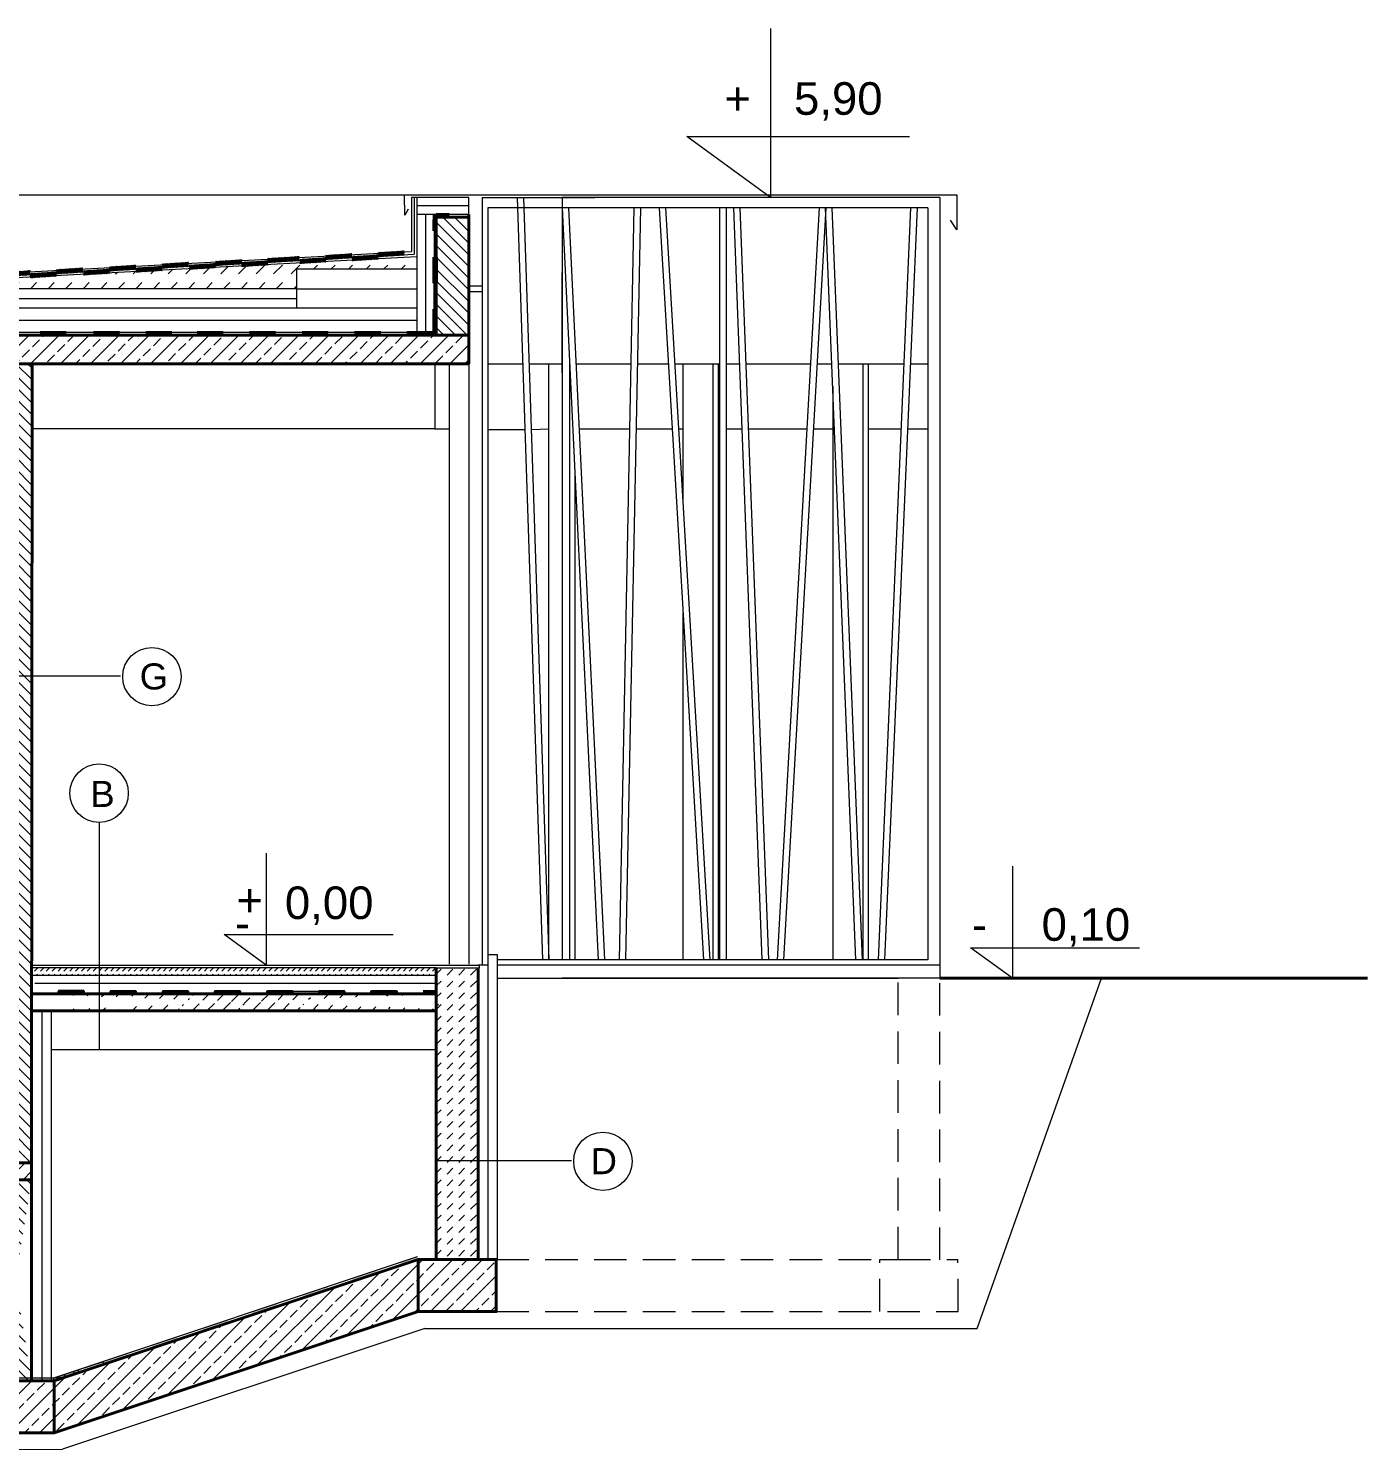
# Model space of a CAD drawing. Header units: millimetres. Extents: x -105266 to 178069, y 491 to 168574.
# Drawn here: x -75684 to -74656, y 38378 to 39469 of the extents above; entities that cross this region are included whole.
import ezdxf

# ---------------------------------------------------------------- set-up
doc = ezdxf.new("R2010")
doc.units = ezdxf.units.MM
doc.linetypes.add('HIDDENX2', pattern=[0.75, 0.5, -0.25])
for name, color, linetype, lineweight in [('A-L-W', 123, 'Continuous', 15), ('A-L-W-nad', 123, 'HIDDENX2', 15), ('A-sc murowane', 2, 'Continuous', 40), ('A-sc wykończenie', 6, 'Continuous', 18), ('A-SC-MUROWANE', 2, 'Continuous', 40), ('AVG', 123, 'Continuous', 15), ('izolacja2', 4, 'BATTING', 9), ('stolarka', 1, 'Continuous', 5), ('ściany murowane', 2, 'Continuous', 40)]:
    doc.layers.add(name, color=color, linetype=linetype, lineweight=lineweight)
doc.styles.get("Standard").update_dxf_attribs({"font": 'arial.ttf'})
doc.linetypes.add('BATTING', pattern='A,0.00254,-2.54,[134,ltypeshp.shx,S=2.54,R=0,X=-2.54,Y=0],-5.08,[134,ltypeshp.shx,S=2.54,R=180,X=2.54,Y=0],-2.54', length=10.16254)
pattern_1 = [(45, (-140315.1532811077, -9495.571406854884), (-11.4904851942814, 11.4904851942814), []), (45, (-140303.6807811076, -9495.571406854884), (-11.4904851942814, 11.4904851942814), [7.8, -3.25])]
pattern_2 = [(315, (-103386.2176776861, -9239.049237297833), (4.490128060534578, 4.490128060534575), [])]

msp = doc.modelspace()

# ---------------------------------------------------------------- hatches: boundary and pattern name
at = {"layer": 'A-L-W'}
h = msp.add_hatch(color=256, dxfattribs=at)
h.dxf.hatch_style = 1
h.paths.add_polyline_path([(-75397.84178911636, 38519.9416232384), (-75398.47424464833, 38521.83898983455), (-75385.47486887054, 38526.19795503283), (-75384.85481195498, 38524.29645556457)])
h = msp.add_hatch(color=256, dxfattribs=at)
h.dxf.hatch_style = 1
h.paths.add_polyline_path([(-75435.02456629762, 38507.57320411703), (-75435.6570218296, 38509.47057071306), (-75416.68335586853, 38515.79512603338), (-75416.05090033656, 38513.89775943734)])
h = msp.add_hatch(color=256, dxfattribs=at)
h.dxf.hatch_style = 1
h.paths.add_polyline_path([(-75472.57159712465, 38495.05752717461), (-75473.20405265663, 38496.95489377076), (-75454.23038669556, 38503.27944909107), (-75453.59793116359, 38501.38208249492)])
h = msp.add_hatch(color=256, dxfattribs=at)
h.dxf.hatch_style = 1
h.paths.add_polyline_path([(-75511.53470438274, 38482.06982475579), (-75512.16715991517, 38483.96719135183), (-75493.19349395411, 38490.29174667214), (-75492.56103842214, 38488.3943800761)])
h = msp.add_hatch(color=256, dxfattribs=at)
h.dxf.hatch_style = 1
h.paths.add_polyline_path([(-75549.79984878909, 38469.31477662014), (-75550.43230432153, 38471.2121432163), (-75531.45863836046, 38477.53669853661), (-75530.82618282849, 38475.63933194046)])
h = msp.add_hatch(color=256, dxfattribs=at)
h.dxf.hatch_style = 1
h.paths.add_polyline_path([(-75588.18129663795, 38456.52096067044), (-75588.81375216992, 38458.41832726648), (-75569.84008620886, 38464.7428825868), (-75569.20763067689, 38462.84551599076)])
h = msp.add_hatch(color=256, dxfattribs=at)
h.dxf.hatch_style = 1
h.paths.add_polyline_path([(-75626.0093539932, 38443.91160821846), (-75626.64180952517, 38445.80897481462), (-75607.66814356411, 38452.13353013493), (-75607.03568803213, 38450.23616353878)])
h = msp.add_hatch(dxfattribs=at)
h.set_pattern_fill('ANGLE', color=256)
h.set_pattern_definition([(0, (-103386.2176776861, -9239.049237297833), (0, 6.985), [5.08, -1.905]), (90, (-103386.2176776861, -9239.049237297833), (-6.985, 4.277078946022131e-16), [5.08, -1.905])])
h.paths.add_polyline_path([(-75663.95668591533, 38431.26249757783), (-75664.5891414473, 38433.15986417387), (-75645.61547548624, 38439.4844194943), (-75644.98301995426, 38437.58705289815)])
h = msp.add_hatch(color=256, dxfattribs=at)
h.dxf.hatch_style = 1
h.paths.add_polyline_path([(-75663.95668591533, 38431.26249757783), (-75664.5891414473, 38433.15986417387), (-75645.61547548624, 38439.4844194943), (-75644.98301995426, 38437.58705289815)])
at = {"layer": 'A-sc wykończenie'}
h = msp.add_hatch(dxfattribs=at)
h.set_pattern_fill('LINE', color=256, scale=2, angle=315)
h.set_pattern_definition(pattern_2)
edge = h.paths.add_edge_path()
edge.add_line((-75370.87271164238, 39233.62518047042), (-75370.90687544618, 39324.27488701652))
edge.add_line((-75370.90687544618, 39324.27488701652), (-75345.90475963775, 39324.27400963522))
edge.add_line((-75345.90475963775, 39324.27400963522), (-75345.87417022113, 39233.62430321595))
edge.add_line((-75345.87417022159, 39233.6243032159), (-75370.87270776156, 39233.61488183816))
h = msp.add_hatch(dxfattribs=at)
h.set_pattern_fill('DASH', color=256, scale=3, angle=45)
h.set_pattern_definition([(45, (-140315.1532811077, -9495.571406854884), (8.881784197001252e-16, 13.47038418160373), [9.524999999999999, -9.524999999999999])])
h.paths.add_polyline_path([(-75385.92044580655, 39284.25961213688), (-75385.92015093585, 39293.9813797715), (-75973.32708650941, 39262.83501343279), (-76634.79062052185, 39297.61093772507), (-76634.79086085709, 39284.29565238512), (-76495.70173029855, 39284.29016245507), (-76495.7021432223, 39269.29016246078), (-76213.32495055321, 39269.28238911544), (-76213.32536381923, 39254.26995279339), (-75761.55907665586, 39254.26995279339), (-75761.55866373211, 39269.26995278768), (-75478.23179994171, 39269.26215329966), (-75478.23138701796, 39284.26215329407)])
h = msp.add_hatch(dxfattribs=at)
h.set_pattern_fill('JIS_STN_2.5', color=256, scale=6.5)
h.set_pattern_definition(pattern_1)
edge = h.paths.add_edge_path()
edge.add_line((-75345.97041371764, 39233.64287453868), (-75345.97007407967, 39211.65777754803))
edge.add_line((-75345.9704137372, 39233.64413798579), (-75345.97041371764, 39233.64287453874))
edge.add_line((-75345.9704137372, 39233.64413798579), (-76649.79194348885, 39233.69154866891))
edge.add_line((-76649.79194348885, 39233.69154866891), (-76674.79172186201, 39233.6924259682))
edge.add_line((-76674.79172186201, 39233.69242596826), (-76674.792328994, 39211.63751966583))
edge.add_line((-75343.13421861475, 39211.65782078066), (-76674.792328994, 39211.63751966583))
h = msp.add_hatch(dxfattribs=at)
h.set_pattern_fill('LINE', color=256, scale=2, angle=315)
h.set_pattern_definition(pattern_2)
edge = h.paths.add_edge_path()
edge.add_line((-75706.46059389433, 38598.46226036457), (-75681.27467223743, 38598.46258937086))
edge.add_line((-75706.46860405916, 39211.65228175071), (-75706.46059389433, 38598.46226036451))
edge.add_line((-75706.46860405916, 39211.65228175071), (-75680.9674557198, 39211.65267051641))
edge.add_line((-75680.9674557198, 39211.65267051641), (-75681.27446715647, 38598.46258937348))
h = msp.add_hatch(dxfattribs=at)
h.set_pattern_fill('DASH', color=256, scale=2, angle=45)
h.set_pattern_definition([(45, (-103443.86053581, -9239.050067930817), (8.881784197001252e-16, 8.980256121069154), [6.35, -6.35])])
edge = h.paths.add_edge_path()
edge.add_line((-75370.85777755288, 38524.30080163352), (-75342.17425160363, 38524.30123891584))
edge.add_line((-75338.85091764221, 38524.30128958019), (-75338.86527904004, 38750.14095422516))
edge.add_line((-75370.85777755288, 38524.30080163352), (-75370.8712100873, 38750.14046581411))
edge.add_line((-75370.86125726739, 38750.140466447), (-75338.86527913829, 38750.1425011072))
h = msp.add_hatch(dxfattribs=at)
h.set_pattern_fill('JIS_STN_2.5', color=256, scale=6.5)
h.set_pattern_definition(pattern_1)
edge = h.paths.add_edge_path()
edge.add_line((-75681.27666174035, 38598.46258934484), (-75856.24035468951, 38598.46030377598))
edge.add_line((-75681.27666174035, 38598.46258934484), (-75681.27666045, 38585.46299683578))
edge.add_line((-75681.27666045, 38585.46299683583), (-75856.26424437316, 38585.46032915248))
edge.add_line((-75886.2043226056, 38613.46027849686), (-75856.20805251013, 38613.45554636566))
edge.add_line((-76121.47016699307, 38718.00309393067), (-75856.26424437316, 38585.46032915243))
edge.add_line((-75886.18043291729, 38628.46025654652), (-75886.2043226056, 38613.4602784968))
edge.add_line((-75886.18043291729, 38628.46025654652), (-75916.18038225753, 38628.51538660169))
edge.add_line((-75856.20805251013, 38613.45554636572), (-75856.24035468951, 38598.46030377604))
edge.add_line((-75916.15282593315, 38643.51062662773), (-75916.18038225753, 38628.51538660175))
edge.add_line((-75916.15282593315, 38643.51062662773), (-75946.1527665781, 38643.57049132588))
edge.add_line((-75946.12521025186, 38658.56573135186), (-75946.15276657764, 38643.57049132588))
edge.add_line((-75946.12521025186, 38658.56573135186), (-75976.12515089448, 38658.62559605001))
edge.add_line((-75976.0975858683, 38673.62557072357), (-75976.12515089448, 38658.62559604995))
edge.add_line((-75976.0975858683, 38673.62557072357), (-76006.09753521366, 38673.68070078061))
edge.add_line((-76006.06997018514, 38688.68067545154), (-76006.09753521412, 38673.68070078072))
edge.add_line((-76006.06997018514, 38688.68067545154), (-76036.06991953423, 38688.73580550485))
edge.add_line((-76036.04235450338, 38703.73578017835), (-76036.06991953377, 38688.73580550474))
edge.add_line((-76036.04235450338, 38703.73578017835), (-76066.04230384875, 38703.79091023073))
edge.add_line((-76066.01473882628, 38718.79088489887), (-76066.04230384922, 38703.79091023085))
edge.add_line((-76066.01473882628, 38718.79088489887), (-76096.00617047885, 38718.84599930119))
edge.add_line((-76095.98217949431, 38733.90110188328), (-76096.00617047839, 38718.84599930108))
edge.add_line((-76125.96630622374, 38740.00309393067), (-76313.22845089223, 38740.40057597189))
edge.add_line((-76125.96630622374, 38740.00309393067), (-76125.99763270488, 38733.95626042581))
edge.add_line((-76095.98217949431, 38733.90110188328), (-76125.99763270441, 38733.95626042575))
edge.add_line((-76121.47016699307, 38718.00309393067), (-76313.22818187598, 38718.00309393038))
edge.add_line((-76313.22818187598, 38718.00309393033), (-76313.2284508927, 38740.00309393033))
h = msp.add_hatch(dxfattribs=at)
h.set_pattern_fill('DASH', color=256, angle=45)
h.set_pattern_definition([(45, (-139560.0580576497, -9496.436224827063), (4.440892098500626e-16, 4.490128060534577), [3.175, -3.175])])
edge = h.paths.add_edge_path()
edge.add_line((-75681.27656521017, 38741.26554960689), (-75681.27790765531, 38748.22077028856))
edge.add_line((-75681.27790765531, 38748.22077028862), (-75370.87108276572, 38748.13827595832))
edge.add_line((-75370.87108276572, 38748.13827595826), (-75370.87108276572, 38742.13827595844))
edge.add_line((-75370.87108276572, 38742.1382759585), (-75681.2765028991, 38742.1356860379))
h = msp.add_hatch(dxfattribs=at)
h.set_pattern_fill('JIS_STN_2.5', color=256, scale=6.5)
h.set_pattern_definition(pattern_1)
edge = h.paths.add_edge_path()
edge.add_line((-75368.48216204272, 38716.36008738053), (-75370.86981080772, 38728.13614712465))
edge.add_line((-75370.86898424404, 38715.13804378804), (-75681.30006263565, 38715.14858299623))
edge.add_line((-75368.69717844037, 38728.13611441887), (-75681.27647248769, 38728.14081983805))
edge.add_line((-75681.30006005356, 38715.14858299623), (-75681.27665423715, 38728.14061423788))
h = msp.add_hatch(dxfattribs=at)
h.set_pattern_fill('LINE', color=256, scale=2, angle=315)
h.set_pattern_definition([(315, (-140315.1532811077, -9495.571406854884), (4.490128060534578, 4.490128060534575), [])])
edge = h.paths.add_edge_path()
edge.add_line((-75706.46314763438, 38431.26276426764), (-75681.27667161051, 38431.26249757812))
edge.add_line((-75681.27666045, 38585.46299683583), (-75681.27829321727, 38431.26249759529))
edge.add_line((-75706.45905780394, 38585.46261293047), (-75706.45670702841, 38431.26276436578))
edge.add_line((-75706.45905780394, 38585.46261293047), (-75681.27667160818, 38585.4629968356))
h = msp.add_hatch(dxfattribs=at)
h.set_pattern_fill('JIS_STN_2.5', color=256, scale=6.5)
h.set_pattern_definition(pattern_1)
edge = h.paths.add_edge_path()
edge.add_line((-75384.85435458014, 38484.29660802278), (-75663.95668591533, 38391.26249757783))
edge.add_line((-75663.95668591533, 38431.26249757783), (-75663.95668591533, 38391.26249757783))
edge.add_line((-75384.84241333857, 38524.30058843679), (-75663.95668591533, 38431.26249757783))
edge.add_line((-75384.85481195498, 38524.29645556457), (-75384.84241333857, 38484.30058843679))
h = msp.add_hatch(dxfattribs=at)
h.set_pattern_fill('JIS_STN_2.5', color=256, scale=6.5)
h.set_pattern_definition(pattern_1)
h.paths.add_polyline_path([(-75384.85481201785, 38524.30058824773), (-75384.84241333857, 38484.30058843679), (-75324.85421883987, 38484.29666805537), (-75324.85481200853, 38524.30150295178)])
edge = h.paths.add_edge_path()
edge.add_line((-75384.84241333857, 38484.30058843679), (-75324.85421883754, 38484.29666805537))
h = msp.add_hatch(dxfattribs=at)
h.set_pattern_fill('JIS_STN_2.5', color=256, scale=6.5)
h.set_pattern_definition(pattern_1)
edge = h.paths.add_edge_path()
edge.add_line((-75723.95668591533, 38431.26249757876), (-75663.95668591533, 38431.26249757783))
edge.add_line((-75663.95668591533, 38431.26249757783), (-75663.9566859158, 38391.26249757783))
edge.add_line((-75723.95668591533, 38391.26249757876), (-75663.9566859158, 38391.26249757783))
edge.add_line((-75723.9562002334, 38391.26249757876), (-75723.95620023293, 38431.26249757876))
at = {"layer": 'ściany murowane', "linetype": 'Continuous', "ltscale": 50}
h = msp.add_hatch(dxfattribs=at)
h.set_pattern_fill('LINE', color=5, angle=89.82257087281438)
h.set_pattern_definition([(89.82257087281435, (5636096.400926925, -8759036.61647177), (-0.124999400644855, 0.0003870896886120825), [])])
edge = h.paths.add_edge_path()
edge.add_line((-75370.85296254858, 39313.69682274248), (-75372.85234533317, 39313.70313625499))
edge.add_line((-75372.8523453327, 39313.70313625493), (-75372.62602869023, 39326.3195621152))
edge.add_line((-75372.62602869023, 39326.31956211526), (-75371.00161501925, 39326.22407858162))
edge.add_line((-75371.00161501925, 39326.22407858168), (-75370.85235492254, 39313.69694282))
h = msp.add_hatch(dxfattribs=at)
h.set_pattern_fill('LINE', color=5)
h.set_pattern_definition([(0, (-8855992.255101595, -5699361.569155432), (0, 0.125), [])])
edge = h.paths.add_edge_path()
edge.add_line((-75370.92914591517, 39324.30462035166), (-75370.92902395662, 39326.30401310047))
edge.add_line((-75370.92902395662, 39326.30401310047), (-75360.92902395662, 39326.30416555052))
edge.add_line((-75360.92902395662, 39326.30416555052), (-75360.92902395662, 39324.30401310047))
edge.add_line((-75360.92902395662, 39324.30401310047), (-75370.92902395662, 39324.30401310047))
h = msp.add_hatch(dxfattribs=at)
h.set_pattern_fill('LINE', color=5, scale=0.9999999999999999, angle=-3.00950970956129)
h.set_pattern_definition([(356.9904902904387, (-9145340.54534745, -5230480.665700503), (0.006562712975009326, 0.1248276043125384), [])])
edge = h.paths.add_edge_path()
edge.add_line((-75435.61557271538, 39293.44363749425), (-75435.73672002621, 39295.4393565897))
edge.add_line((-75435.73672002621, 39295.4393565897), (-75455.7000646365, 39294.22903759372))
edge.add_line((-75455.7000646365, 39294.22903759372), (-75455.57898384679, 39292.23240063731))
edge.add_line((-75455.57898384679, 39292.23240063737), (-75435.61565769251, 39293.44302397438))
h = msp.add_hatch(dxfattribs=at)
h.set_pattern_fill('LINE', color=5, scale=0.9999999999999999, angle=-3.00950970956129)
h.set_pattern_definition([(356.9904902904387, (-9145300.461564764, -5230478.544675961), (0.006562712975009326, 0.1248276043125384), [])])
edge = h.paths.add_edge_path()
edge.add_line((-75395.53179002853, 39295.56466203545), (-75395.65293733936, 39297.56038113091))
edge.add_line((-75395.65293733982, 39297.56038113091), (-75415.61628195012, 39296.35006213492))
edge.add_line((-75415.61628194965, 39296.35006213492), (-75415.49520115994, 39294.35342517852))
edge.add_line((-75415.49520115994, 39294.35342517846), (-75395.53187500566, 39295.56404851547))
h = msp.add_hatch(dxfattribs=at)
h.set_pattern_fill('LINE', color=5, scale=0.9999999999999999, angle=-3.00950970956129)
h.set_pattern_definition([(356.9904902904387, (-9145547.039824022, -5230491.614667227), (0.006562712975009326, 0.1248276043125384), [])])
edge = h.paths.add_edge_path()
edge.add_line((-75642.1100492866, 39282.4946707698), (-75642.23119659742, 39284.49038986526))
edge.add_line((-75642.23119659789, 39284.49038986514), (-75662.19454120818, 39283.28007086915))
edge.add_line((-75662.19454120772, 39283.28007086927), (-75662.073460418, 39281.28343391286))
edge.add_line((-75662.073460418, 39281.2834339128), (-75642.11013426373, 39282.49405724982))
h = msp.add_hatch(dxfattribs=at)
h.set_pattern_fill('LINE', color=5, scale=0.9999999999999999, angle=-3.00950970956129)
h.set_pattern_definition([(356.9904902904387, (-9145506.31864986, -5230489.477486392), (0.006562712975009326, 0.1248276043125384), [])])
edge = h.paths.add_edge_path()
edge.add_line((-75601.38887512425, 39284.63185160411), (-75601.51002243508, 39286.62757069957))
edge.add_line((-75601.51002243554, 39286.62757069957), (-75621.47336704584, 39285.41725170358))
edge.add_line((-75621.47336704537, 39285.41725170358), (-75621.35228625566, 39283.42061474717))
edge.add_line((-75621.35228625566, 39283.42061474711), (-75601.38896010138, 39284.63123808413))
h = msp.add_hatch(dxfattribs=at)
h.set_pattern_fill('LINE', color=5, scale=0.9999999999999999, angle=-3.00950970956129)
h.set_pattern_definition([(356.9904902904387, (-9145486.17749627, -5230490.326500462), (0.006562712975009326, 0.1248276043125384), [])])
edge = h.paths.add_edge_path()
edge.add_line((-75581.24772153489, 39283.78283753434), (-75581.36886884572, 39285.7785566298))
edge.add_line((-75581.36886884618, 39285.7785566298), (-75601.33221345648, 39284.56823763381))
edge.add_line((-75601.33221345601, 39284.56823763381), (-75601.2111326663, 39282.5716006774))
edge.add_line((-75601.2111326663, 39282.57160067734), (-75581.24780651202, 39283.78222401436))
h = msp.add_hatch(dxfattribs=at)
h.set_pattern_fill('LINE', color=5, scale=0.9999999999999999, angle=-3.00950970956129)
h.set_pattern_definition([(356.9904902904387, (-9145465.877038162, -5230487.256393174), (0.006562712975009326, 0.1248276043125384), [])])
edge = h.paths.add_edge_path()
edge.add_line((-75560.94726342682, 39286.85294482335), (-75561.06841073764, 39288.8486639188))
edge.add_line((-75561.06841073811, 39288.8486639188), (-75581.0317553484, 39287.63834492282))
edge.add_line((-75581.03175534794, 39287.63834492282), (-75580.91067455822, 39285.64170796641))
edge.add_line((-75580.91067455822, 39285.64170796635), (-75560.94734840395, 39286.85233130337))
h = msp.add_hatch(dxfattribs=at)
h.set_pattern_fill('LINE', color=5, scale=0.9999999999999999, angle=-3.00950970956129)
h.set_pattern_definition([(356.9904902904387, (-9145445.165321697, -5230488.156350268), (0.006562712975009326, 0.1248276043125384), [])])
edge = h.paths.add_edge_path()
edge.add_line((-75540.23554696256, 39285.95298772784), (-75540.35669427339, 39287.9487068233))
edge.add_line((-75540.35669427339, 39287.9487068233), (-75560.32003888368, 39286.73838782731))
edge.add_line((-75560.32003888368, 39286.73838782731), (-75560.19895809397, 39284.7417508709))
edge.add_line((-75560.19895809397, 39284.74175087085), (-75540.2356319397, 39285.95237420786))
h = msp.add_hatch(dxfattribs=at)
h.set_pattern_fill('LINE', color=5, scale=0.9999999999999999, angle=-3.00950970956129)
h.set_pattern_definition([(356.9904902904387, (-9145425.112786764, -5230485.305728493), (0.006562712975009326, 0.1248276043125384), [])])
edge = h.paths.add_edge_path()
edge.add_line((-75520.18301202936, 39288.8036095038), (-75520.30415934019, 39290.79932859926))
edge.add_line((-75520.30415934019, 39290.79932859914), (-75540.26750395048, 39289.58900960315))
edge.add_line((-75540.26750395048, 39289.58900960327), (-75540.14642316077, 39287.59237264686))
edge.add_line((-75540.14642316077, 39287.5923726468), (-75520.18309700649, 39288.80299598382))
h = msp.add_hatch(dxfattribs=at)
h.set_pattern_fill('LINE', color=5, scale=0.9999999999999999, angle=-3.00950970956129)
h.set_pattern_definition([(356.9904902904387, (-9145404.981952345, -5230486.030056121), (0.006562712975009326, 0.1248276043125384), [])])
edge = h.paths.add_edge_path()
edge.add_line((-75500.05217761055, 39288.07928187553), (-75500.17332492137, 39290.07500097099))
edge.add_line((-75500.17332492184, 39290.07500097087), (-75520.13666953213, 39288.86468197488))
edge.add_line((-75520.13666953167, 39288.86468197488), (-75520.01558874195, 39286.86804501848))
edge.add_line((-75520.01558874195, 39286.86804501853), (-75500.05226258768, 39288.07866835555))
h = msp.add_hatch(dxfattribs=at)
h.set_pattern_fill('LINE', color=5, scale=0.9999999999999999, angle=-3.00950970956129)
h.set_pattern_definition([(356.9904902904387, (-9145380.969122823, -5230482.804715682), (0.006562712975009326, 0.1248276043125384), [])])
edge = h.paths.add_edge_path()
edge.add_line((-75476.03934808794, 39291.304622315), (-75476.16049539877, 39293.30034141046))
edge.add_line((-75476.16049539924, 39293.30034141034), (-75500.44605176823, 39291.83776882129))
edge.add_line((-75500.44605176823, 39291.83776882129), (-75500.32498395417, 39289.84137708131))
edge.add_line((-75500.32498395417, 39289.84137708136), (-75476.03943306554, 39291.30400879502))
h = msp.add_hatch(dxfattribs=at)
h.set_pattern_fill('LINE', color=5, scale=0.9999999999999999, angle=-3.00950970956129)
h.set_pattern_definition([(356.9904902904387, (-9145360.507710736, -5230483.676711412), (0.006562712975009326, 0.1248276043125384), [])])
edge = h.paths.add_edge_path()
edge.add_line((-75455.57793600086, 39290.43262658456), (-75455.69908331169, 39292.42834568002))
edge.add_line((-75455.69908331215, 39292.4283456799), (-75475.66242792245, 39291.21802668391))
edge.add_line((-75475.66242792198, 39291.21802668391), (-75475.54134713227, 39289.22138972751))
edge.add_line((-75475.54134713227, 39289.22138972757), (-75455.57802097799, 39290.43201306458))
h = msp.add_hatch(dxfattribs=at)
h.set_pattern_fill('LINE', color=5, scale=0.9999999999999999, angle=-3.00950970956129)
h.set_pattern_definition([(356.9904902904387, (-9145320.324341385, -5230481.550417265), (0.006562712975009326, 0.1248276043125384), [])])
edge = h.paths.add_edge_path()
edge.add_line((-75415.39456664931, 39292.55892073213), (-75415.51571396014, 39294.55463982759))
edge.add_line((-75415.51571396014, 39294.55463982759), (-75435.47905857043, 39293.3443208316))
edge.add_line((-75435.47905856997, 39293.3443208316), (-75435.35797778025, 39291.3476838752))
edge.add_line((-75435.35797778072, 39291.34768387514), (-75415.39465162644, 39292.55830721215))
h = msp.add_hatch(dxfattribs=at)
h.set_pattern_fill('LINE', color=5, angle=89.82257087281438)
h.set_pattern_definition([(89.82257087281435, (5636096.42813766, -8759076.791323034), (-0.124999400644855, 0.0003870896886120825), [])])
edge = h.paths.add_edge_path()
edge.add_line((-75370.8257518138, 39273.52197147814), (-75372.82513459839, 39273.52828499065))
edge.add_line((-75372.82513459839, 39273.52828499071), (-75372.76350514704, 39293.52819003807))
edge.add_line((-75372.76350514658, 39293.52819003807), (-75370.76320983769, 39293.52199565883))
edge.add_line((-75370.76320983769, 39293.52199565888), (-75370.82514418775, 39273.52209155571))
h = msp.add_hatch(dxfattribs=at)
h.set_pattern_fill('LINE', color=5, scale=0.9999999999999999, angle=-3.00950970956129)
h.set_pattern_definition([(356.9904902904387, (-9145587.281873833, -5230493.685831683), (0.006562712975009326, 0.1248276043125384), [])])
edge = h.paths.add_edge_path()
edge.add_line((-75682.35209909893, 39280.42350631395), (-75682.47324640976, 39282.41922540941))
edge.add_line((-75682.47324640976, 39282.41922540941), (-75702.43659102006, 39281.20890641342))
edge.add_line((-75702.43659102006, 39281.20890641342), (-75702.31551023034, 39279.21226945701))
edge.add_line((-75702.31551023034, 39279.21226945696), (-75682.35218407607, 39280.42289279397))
h = msp.add_hatch(dxfattribs=at)
h.set_pattern_fill('LINE', color=5, scale=0.9999999999999999, angle=-3.00950970956129)
h.set_pattern_definition([(356.9904902904387, (-9145567.219140822, -5230494.614801252), (0.006562712975009326, 0.1248276043125384), [])])
edge = h.paths.add_edge_path()
edge.add_line((-75662.28936608715, 39279.49453674456), (-75662.41051339798, 39281.49025584002))
edge.add_line((-75662.41051339798, 39281.49025584002), (-75682.37385800827, 39280.27993684403))
edge.add_line((-75682.37385800827, 39280.27993684403), (-75682.25277721856, 39278.28329988763))
edge.add_line((-75682.25277721856, 39278.28329988757), (-75662.28945106428, 39279.49392322458))
h = msp.add_hatch(dxfattribs=at)
h.set_pattern_fill('LINE', color=5, scale=0.9999999999999999, angle=-3.00950970956129)
h.set_pattern_definition([(356.9904902904387, (-9145526.36086562, -5230492.45279461), (0.006562712975009326, 0.1248276043125384), [])])
edge = h.paths.add_edge_path()
edge.add_line((-75621.43109088691, 39281.65654338665), (-75621.55223819774, 39283.65226248211))
edge.add_line((-75621.55223819774, 39283.65226248211), (-75641.51558280803, 39282.44194348612))
edge.add_line((-75641.51558280803, 39282.44194348612), (-75641.39450201832, 39280.44530652971))
edge.add_line((-75641.39450201832, 39280.44530652977), (-75621.43117586404, 39281.65592986679))
h = msp.add_hatch(dxfattribs=at)
h.set_pattern_fill('LINE', color=5, angle=89.82257087281438)
h.set_pattern_definition([(89.82257087281435, (5636096.308880737, -8759116.660719693), (-0.124999400644855, 0.0003870896886120825), [])])
edge = h.paths.add_edge_path()
edge.add_line((-75370.94500873724, 39233.65257481895), (-75372.94439152183, 39233.65888833145))
edge.add_line((-75372.94439152183, 39233.65888833151), (-75372.88276207048, 39253.65879337887))
edge.add_line((-75372.88276207002, 39253.65879337887), (-75370.88246676113, 39253.65259899963))
edge.add_line((-75370.88246676113, 39253.65259899969), (-75370.94440111119, 39233.65269489652))
h = msp.add_hatch(dxfattribs=at)
h.set_pattern_fill('LINE', color=5)
h.set_pattern_definition([(0, (-8856296.043532452, -5699452.220800223), (0, 0.125), [])])
edge = h.paths.add_edge_path()
edge.add_line((-75674.71757677078, 39233.65297556111), (-75674.71745481223, 39235.65236830992))
edge.add_line((-75674.71745481223, 39235.65236830992), (-75654.71745481223, 39235.65267321003))
edge.add_line((-75654.71745481223, 39235.65267321003), (-75654.71745481223, 39233.65236830992))
edge.add_line((-75654.71745481223, 39233.65236830992), (-75674.71745481223, 39233.65236830992))
h = msp.add_hatch(dxfattribs=at)
h.set_pattern_fill('LINE', color=5)
h.set_pattern_definition([(0, (-8856255.270250436, -5699452.232081391), (0, 0.125), [])])
edge = h.paths.add_edge_path()
edge.add_line((-75633.94429475462, 39233.64169439314), (-75633.94417279607, 39235.64108714195))
edge.add_line((-75633.94417279607, 39235.64108714195), (-75613.94417279607, 39235.64139204206))
edge.add_line((-75613.94417279607, 39235.64139204206), (-75613.94417279607, 39233.64108714195))
edge.add_line((-75613.94417279607, 39233.64108714195), (-75633.94417279607, 39233.64108714195))
h = msp.add_hatch(dxfattribs=at)
h.set_pattern_fill('LINE', color=5)
h.set_pattern_definition([(0, (-8856215.101426717, -5699452.232081391), (0, 0.125), [])])
edge = h.paths.add_edge_path()
edge.add_line((-75593.7754710356, 39233.64169439314), (-75593.77534907704, 39235.64108714195))
edge.add_line((-75593.77534907704, 39235.64108714195), (-75573.77534907704, 39235.64139204206))
edge.add_line((-75573.77534907704, 39235.64139204206), (-75573.77534907704, 39233.64108714195))
edge.add_line((-75573.77534907704, 39233.64108714195), (-75593.77534907704, 39233.64108714195))
h = msp.add_hatch(dxfattribs=at)
h.set_pattern_fill('LINE', color=5)
h.set_pattern_definition([(0, (-8856175.655336164, -5699452.232081391), (0, 0.125), [])])
edge = h.paths.add_edge_path()
edge.add_line((-75554.32938048357, 39233.64169439314), (-75554.32925852502, 39235.64108714195))
edge.add_line((-75554.32925852502, 39235.64108714195), (-75534.32925852502, 39235.64139204206))
edge.add_line((-75534.32925852502, 39235.64139204206), (-75534.32925852502, 39233.64108714195))
edge.add_line((-75534.32925852502, 39233.64108714195), (-75554.32925852502, 39233.64108714195))
h = msp.add_hatch(dxfattribs=at)
h.set_pattern_fill('LINE', color=5)
h.set_pattern_definition([(0, (-8856135.486512445, -5699452.232081391), (0, 0.125), [])])
edge = h.paths.add_edge_path()
edge.add_line((-75514.16055676455, 39233.64169439314), (-75514.16043480599, 39235.64108714195))
edge.add_line((-75514.16043480599, 39235.64108714195), (-75494.16043480599, 39235.64139204206))
edge.add_line((-75494.16043480599, 39235.64139204206), (-75494.16043480599, 39233.64108714195))
edge.add_line((-75494.16043480599, 39233.64108714195), (-75514.16043480599, 39233.64108714195))
h = msp.add_hatch(dxfattribs=at)
h.set_pattern_fill('LINE', color=5)
h.set_pattern_definition([(0, (-8856095.016492028, -5699452.221971259), (0, 0.125), [])])
edge = h.paths.add_edge_path()
edge.add_line((-75473.69053634602, 39233.6518045267), (-75473.69041438747, 39235.65119727551))
edge.add_line((-75473.69041438747, 39235.65119727551), (-75453.69041438747, 39235.65150217562))
edge.add_line((-75453.69041438747, 39235.65150217562), (-75453.69041438747, 39233.65119727551))
edge.add_line((-75453.69041438747, 39233.65119727551), (-75473.69041438747, 39233.65119727551))
h = msp.add_hatch(dxfattribs=at)
h.set_pattern_fill('LINE', color=5)
h.set_pattern_definition([(0, (-8856054.847668309, -5699452.221971259), (0, 0.125), [])])
edge = h.paths.add_edge_path()
edge.add_line((-75433.521712627, 39233.6518045267), (-75433.52159066845, 39235.65119727551))
edge.add_line((-75433.52159066845, 39235.65119727551), (-75413.52159066845, 39235.65150217562))
edge.add_line((-75413.52159066845, 39235.65150217562), (-75413.52159066845, 39233.65119727551))
edge.add_line((-75413.52159066845, 39233.65119727551), (-75433.52159066845, 39233.65119727551))
h = msp.add_hatch(dxfattribs=at)
h.set_pattern_fill('LINE', color=5)
h.set_pattern_definition([(0, (-8856014.740889281, -5699452.232081391), (0, 0.125), [])])
edge = h.paths.add_edge_path()
edge.add_line((-75393.41493359974, 39233.64169439314), (-75393.41481164118, 39235.64108714195))
edge.add_line((-75393.41481164118, 39235.64108714195), (-75373.41481164118, 39235.64139204206))
edge.add_line((-75373.41481164118, 39235.64139204206), (-75373.41481164118, 39233.64108714195))
edge.add_line((-75373.41481164118, 39233.64108714195), (-75393.41481164118, 39233.64108714195))
h = msp.add_hatch(dxfattribs=at)
h.set_pattern_fill('PLASTI', color=5)
h.set_pattern_definition([(0, (-8856242.320175482, -5699957.729576696), (0, 0.25), []), (0, (-8856242.320175482, -5699957.698326696), (0, 0.25), []), (0, (-8856242.320175482, -5699957.667076696), (0, 0.25), []), (0, (-8856242.320175482, -5699957.573326696), (0, 0.25), [])])
edge = h.paths.add_edge_path()
edge.add_line((-75660.99434176015, 38728.1445039909), (-75660.99421980159, 38730.14389673971))
edge.add_line((-75660.99421980159, 38730.14389673971), (-75640.99421980159, 38730.14420163982))
edge.add_line((-75640.99421980159, 38730.14420163982), (-75640.99421980159, 38728.14389673971))
edge.add_line((-75640.99421980159, 38728.14389673971), (-75660.99421980159, 38728.14389673971))
h = msp.add_hatch(dxfattribs=at)
h.set_pattern_fill('LINE', color=5)
h.set_pattern_definition([(0, (-8856242.320175482, -5699957.729576696), (0, 0.125), [])])
edge = h.paths.add_edge_path()
edge.add_line((-75620.99421980159, 38728.14419908893), (-75620.99409784304, 38730.14359183774))
edge.add_line((-75620.99409784304, 38730.14359183774), (-75600.99409784304, 38730.14389673785))
edge.add_line((-75600.99409784304, 38730.14389673785), (-75600.99409784304, 38728.14359183774))
edge.add_line((-75600.99409784304, 38728.14359183774), (-75620.99409784304, 38728.14359183774))
h = msp.add_hatch(dxfattribs=at)
h.set_pattern_fill('LINE', color=5)
h.set_pattern_definition([(0, (-8856202.319809532, -5699957.729577061), (0, 0.125), [])])
edge = h.paths.add_edge_path()
edge.add_line((-75580.99385385143, 38728.14419872292), (-75580.99373189287, 38730.14359147173))
edge.add_line((-75580.99373189287, 38730.14359147173), (-75560.99373189287, 38730.14389637184))
edge.add_line((-75560.99373189287, 38730.14389637184), (-75560.99373189287, 38728.14359147173))
edge.add_line((-75560.99373189287, 38728.14359147173), (-75580.99373189287, 38728.14359147173))
h = msp.add_hatch(dxfattribs=at)
h.set_pattern_fill('LINE', color=5)
h.set_pattern_definition([(0, (-8856162.31956569, -5699957.736591574), (0, 0.125), [])])
edge = h.paths.add_edge_path()
edge.add_line((-75540.99361000882, 38728.1371842099), (-75540.99348805027, 38730.13657695871))
edge.add_line((-75540.99348805027, 38730.13657695871), (-75520.99348805027, 38730.13688185882))
edge.add_line((-75520.99348805027, 38730.13688185882), (-75520.99348805027, 38728.13657695871))
edge.add_line((-75520.99348805027, 38728.13657695871), (-75540.99348805027, 38728.13657695871))
h = msp.add_hatch(dxfattribs=at)
h.set_pattern_fill('LINE', color=5)
h.set_pattern_definition([(0, (-8856122.319322294, -5699957.736896483), (0, 0.125), [])])
edge = h.paths.add_edge_path()
edge.add_line((-75500.99336661326, 38728.13687930141), (-75500.9932446547, 38730.13627205022))
edge.add_line((-75500.9932446547, 38730.13627205022), (-75480.9932446547, 38730.13657695033))
edge.add_line((-75480.9932446547, 38730.13657695033), (-75480.9932446547, 38728.13627205022))
edge.add_line((-75480.9932446547, 38728.13627205022), (-75500.9932446547, 38728.13627205022))
h = msp.add_hatch(dxfattribs=at)
h.set_pattern_fill('LINE', color=5)
h.set_pattern_definition([(0, (-8856082.319199814, -5699957.742996294), (0, 0.125), [])])
edge = h.paths.add_edge_path()
edge.add_line((-75460.99324413316, 38728.13077949059), (-75460.99312217461, 38730.1301722394))
edge.add_line((-75460.99312217461, 38730.1301722394), (-75440.99312217461, 38730.13047713951))
edge.add_line((-75440.99312217461, 38730.13047713951), (-75440.99312217461, 38728.1301722394))
edge.add_line((-75440.99312217461, 38728.1301722394), (-75460.99312217461, 38728.1301722394))
h = msp.add_hatch(dxfattribs=at)
h.set_pattern_fill('LINE', color=5)
h.set_pattern_definition([(0, (-8856042.318955896, -5699957.745436212), (0, 0.125), [])])
edge = h.paths.add_edge_path()
edge.add_line((-75420.99300021605, 38728.12833957259), (-75420.9928782575, 38730.1277323214))
edge.add_line((-75420.9928782575, 38730.1277323214), (-75400.9928782575, 38730.12803722151))
edge.add_line((-75400.9928782575, 38730.12803722151), (-75400.9928782575, 38728.1277323214))
edge.add_line((-75400.9928782575, 38728.1277323214), (-75420.9928782575, 38728.1277323214))
h = msp.add_hatch(dxfattribs=at)
h.set_pattern_fill('LINE', color=5)
h.set_pattern_definition([(0, (-8856002.31859002, -5699957.726528045), (0, 0.125), [])])
edge = h.paths.add_edge_path()
edge.add_line((-75380.9926343404, 38728.14724773892), (-75380.99251238184, 38730.14664048773))
edge.add_line((-75380.99251238184, 38730.14664048773), (-75370.9926343404, 38730.14374428779))
edge.add_line((-75370.9926343404, 38730.14374428779), (-75370.86981080772, 38728.13614712465))
edge.add_line((-75370.86981080772, 38728.13614712459), (-75380.99251238184, 38728.14664048767))

# ---------------------------------------------------------------- linework, layer by layer
at = {"layer": 'A-L-W'}
for p, q in [((-75394.97484151946, 39325.77173515737), (-75395.28849265372, 39341.32778576239)), ((-75389.90981968466, 39339.27555388249), (-75389.92079560107, 39297.78150412023)), ((-75345.90982048839, 39339.27150515329), (-75389.90981968466, 39339.27555388249)), ((-75337.8247194241, 39341.18292490476), (-74971.45024248466, 39341.16337498069)), ((-74971.45024248466, 39341.16337498069), (-74971.4516643176, 39314.51757786098)), ((-75392.50880381811, 39330.34868735391), (-75394.97484151946, 39325.77173515737)), ((-74971.4516643176, 39314.51757786098), (-74976.30878073137, 39321.95084713052)), ((-75973.9920932499, 39266.8754999193), (-75389.92079560107, 39297.78150412023)), ((-75337.79092212507, 38748.14037956299), (-75337.78703122606, 38750.15537829512)), ((-75370.87108276572, 38748.1382759585), (-75338.86515181672, 38748.14031125153)), ((-75338.86515181672, 38748.14031125153), (-75337.79092212507, 38748.14037956299))]:
    msp.add_line(p, q, dxfattribs=at)
for points in [[(-75644.98301995426, 38437.58705289815), (-75645.61547548624, 38439.48441949418), (-75626.64180952517, 38445.80897481462), (-75626.0093539932, 38443.91160821846), (-75644.98301995426, 38437.58705289815)], [(-75663.95668591533, 38431.26249757783), (-75664.5891414473, 38433.15986417387), (-75645.61547548624, 38439.4844194943), (-75644.98301995426, 38437.58705289815), (-75663.95668591533, 38431.26249757783)]]:
    msp.add_lwpolyline(points, dxfattribs=at)
at = {"layer": 'A-L-W-nad', "linetype": 'HIDDENX2', "ltscale": 50}
for p, q in [((-75016.66510802854, 38524.30135296182), (-75016.66839862216, 38740.14858567902)), ((-74984.66533002138, 38523.90580100137), (-74984.6688904415, 38740.14907351196)), ((-75324.85481193496, 38524.29666805106), (-75016.665329484, 38524.30123770832)), ((-75030.66464648835, 38484.30103013002), (-75030.66552461844, 38524.3012377046)), ((-75030.6653233764, 38524.30123770832), (-75016.66532948773, 38524.30146821532)), ((-75016.66510802667, 38524.30123771158), (-74970.6653233913, 38524.30222560409)), ((-74970.6647135827, 38484.30191977475), (-74970.6653233913, 38524.30222560409)), ((-75324.85421883754, 38484.29666805537), (-74970.6647135827, 38484.30191977475)), ((-75324.85402608124, 38471.29666805688), (-74970.66452082593, 38471.30191977615))]:
    msp.add_line(p, q, dxfattribs=at)
at = {"layer": 'A-sc murowane', "linetype": 'Continuous', "ltscale": 50}
for p, q in [((-75345.97007407967, 39211.65776578583), (-76674.792328994, 39211.63751966578)), ((-75680.9674557198, 39211.65267051641), (-75681.37689051239, 38600.46258803575)), ((-75681.27662485765, 38750.13568603784), (-75681.27667160446, 38715.13844952431)), ((-74984.66888239907, 38740.14907351208), (-74656.482984598, 38740.15907989327)), ((-75681.27663561396, 38598.46258934519), (-75856.23665322011, 38598.46030382441)), ((-75681.27666174035, 38600.46258934496), (-75681.27666045, 38585.46299683583)), ((-75681.27666045, 38585.46299683583), (-75856.26424437316, 38585.46032915243)), ((-75681.27902239535, 38585.46299679975), (-75681.27667161051, 38431.26249757806))]:
    msp.add_line(p, q, dxfattribs=at)
at = {"layer": 'A-sc wykończenie'}
for p, q in [((-75284.67607059397, 39211.65870019655), (-75284.66918964937, 38754.14385285987)), ((-75268.67607059583, 39211.65894825502), (-75268.66897274807, 38754.14398368589)), ((-75181.67594864473, 39211.66027457117), (-75181.67432931365, 39105.43958013576)), ((-75158.67594864752, 39211.66062520609), (-75158.66897382328, 38754.14488310333)), ((-75154.67594864752, 39211.66068618606), (-75154.66897382468, 38754.1449158094)), ((-75043.67619258605, 39211.66237837648), (-75043.66898106664, 38754.14582340328)), ((-75039.67619258791, 39211.66243935646), (-75039.66898106804, 38754.14585610946)), ((-75066.67591812063, 39194.24947498996), (-75066.66898106571, 38754.14563534329)), ((-75264.47607059657, 39130.58477333876), (-75264.46895923719, 38754.14401802748)), ((-75181.67303086931, 39020.2677068317), (-75181.66897382375, 38754.14469504335)), ((-75706.46459897675, 38972.22862234818), (-75613.05267064387, 38972.22984152522)), ((-75629.30352758171, 38685.13793513809), (-75629.24854510298, 38859.65919411417)), ((-75323.8646423409, 38740.12904422941), (-75016.66876043493, 38740.14857916046)), ((-75281.22178515952, 38740.14421853262), (-75274.31271065047, 38740.14465788835)), ((-75370.85684868947, 38600.27007482552), (-75267.07449195601, 38600.27674599261))]:
    msp.add_line(p, q, dxfattribs=at)
for centre in [(-75589.02616009882, 38971.5561302025), (-75629.54859214436, 38882.08154520522), (-75243.04798141096, 38599.6030346699)]:
    msp.add_circle(centre, 22.42435855667246, dxfattribs=at)
at = {"layer": 'A-SC-MUROWANE'}
for p, q in [((-75706.46860405916, 39211.65228175071), (-75680.9674557198, 39211.65267051641)), ((-75681.2765028991, 38742.13568603784), (-75681.27662752123, 38748.14243378562)), ((-75681.27665423669, 38728.14081984085), (-75370.86995117433, 38728.1361471268)), ((-75370.86911565924, 38715.1380437828), (-75681.27667162169, 38715.12556167996)), ((-75384.85481195498, 38524.29645556457), (-75384.84241333857, 38484.30058843679)), ((-75384.84241333857, 38484.30058843679), (-75324.85421883754, 38484.29666805537))]:
    msp.add_line(p, q, dxfattribs=at)
msp.add_lwpolyline([(-75384.85481201785, 38524.30058824773), (-75384.84241333857, 38484.30058843679), (-75324.85421883987, 38484.29666805537), (-75324.85481200853, 38524.30150295178), (-75384.85481201785, 38524.30058824773)], dxfattribs=at)
at = {"layer": 'AVG', "linetype": 'Continuous', "ltscale": 50}
for p, q in [((-75114.6196736295, 39468.99533069019), (-75114.61764211694, 39339.29450371933)), ((-75114.61764211694, 39339.29450371933), (-75178.77621221842, 39386.11257999648)), ((-75178.77621221842, 39386.11257999648), (-75007.98366999367, 39386.11257999648)), ((-75387.9098195119, 39339.27594254901), (-75387.9212973199, 39295.88450911503)), ((-75385.90981958175, 39339.27541351331), (-75385.9199372695, 39301.02586523259)), ((-75345.90543453043, 39326.27400966013), (-75385.91027578173, 39326.27541352135)), ((-75372.4027730168, 39326.27493951227), (-75372.86261690428, 39235.62525030192)), ((-75345.90475963775, 39324.27400963522), (-75370.90687544618, 39324.27488701652)), ((-75973.99175315557, 39264.8727198986), (-75387.9212973199, 39295.88450911503)), ((-75385.9199372695, 39301.02586523259), (-75385.92192026947, 39235.64719658509)), ((-75973.99141306031, 39262.86993987802), (-75385.91987297099, 39293.98761602737)), ((-75385.92192026947, 39235.64719658509), (-76647.79191837713, 39235.69147848467)), ((-75371.87362901514, 39211.65737070366), (-75371.87253143007, 39161.65737071367)), ((-75360.97007640798, 39211.59141464265), (-75360.97007640798, 38750.95698890662)), ((-75345.97007640798, 39211.59141464265), (-75345.97007640798, 38750.95698890662)), ((-75331.42358653314, 39211.65797883157), (-75304.62731187858, 39211.65839279514)), ((-75299.62457866661, 39211.65865845305), (-75274.32002988757, 39211.65874764488)), ((-75263.34933285622, 39211.65902946111), (-75221.40786581926, 39211.65966885841)), ((-75216.40689136993, 39211.65974509822), (-75192.93102669643, 39211.66010298768)), ((-75187.92238872705, 39211.66017934425), (-75153.52467117153, 39211.66070373719)), ((-75148.52467117619, 39211.66077996221), (-75138.4180632515, 39211.66093403743)), ((-75133.41446847862, 39211.66101031717), (-75083.8276416843, 39211.66176626798)), ((-75078.81981305985, 39211.66184261233), (-75067.37673460713, 39211.66201706197)), ((-75062.37268960729, 39211.66209334858), (-75012.01083367292, 39211.66286111473)), ((-75007.0047411795, 39211.66293743254), (-74993.72449924352, 39211.66313988973)), ((-75371.87253143007, 39161.65737071367), (-75681.00095060209, 39161.65266999953)), ((-75371.87253143007, 39161.65737071367), (-75360.97007640798, 39161.65737071367)), ((-75331.4228086604, 39161.30549611211), (-75302.95950854497, 39161.30593582861)), ((-75297.9567665334, 39161.30593582861), (-75284.67530833904, 39161.65831755452)), ((-75260.95709495546, 39161.65907628347), (-75222.3942933187, 39161.65967202258)), ((-75217.39331884982, 39161.65974928044), (-75189.98995370159, 39161.66017262336)), ((-75184.98131579274, 39161.66024999951), (-75181.67518639678, 39161.6603004014)), ((-75154.67518639864, 39161.66071818549), (-75153.52390892172, 39161.66073597108)), ((-75148.52390892731, 39161.66081321404), (-75136.5209732812, 39161.6609986413)), ((-75131.51737854743, 39161.66107593921), (-75086.62593975032, 39161.66176944763)), ((-75081.61811106766, 39161.66184681166), (-75066.67540446782, 39161.66208234326)), ((-75039.67540447341, 39161.66249476607), (-75014.17094411814, 39161.66288877257)), ((-75009.16485158095, 39161.66296610866), (-74993.7237369951, 39161.66320465018)), ((-75501.47146642322, 38835.96690538504), (-75501.47012199761, 38750.13279151802)), ((-74928.94517142067, 38825.97717840389), (-74928.94382699506, 38740.14306453687)), ((-75533.54940704742, 38773.54182965659), (-75403.93137895243, 38773.54578170624)), ((-75501.47012199761, 38750.13279151802), (-75533.54940704742, 38773.54182965659)), ((-74961.02311204487, 38763.55210267544), (-74831.40508394988, 38763.55605472509)), ((-74928.94382699506, 38740.14306453687), (-74961.02311204487, 38763.55210267544)), ((-75323.85091767248, 38524.30224344706), (-75323.86578495681, 38758.09720678221)), ((-75370.87108276572, 38748.1382759585), (-75681.27662752123, 38748.14243378562)), ((-75370.87070105431, 38742.13568603784), (-75681.2765028991, 38742.13568603784)), ((-74956.03821318244, 38471.30213664671), (-74860.5493112595, 38740.15907989327)), ((-75370.86981080772, 38728.13614712459), (-75681.27647248769, 38728.14081983805)), ((-75660.99434176015, 38728.14359183774), (-75660.99434176015, 38730.14359183774)), ((-75660.99434176015, 38728.14359183774), (-75660.99434176015, 38730.14359183774)), ((-75640.99434176015, 38728.14359183774), (-75640.99434176015, 38730.14359183774)), ((-75370.86898424404, 38715.13804378804), (-75681.27667162169, 38715.12556167996)), ((-75666.28808632374, 38715.12616440062), (-75666.27667161237, 38431.26272625291)), ((-75370.86707650471, 38685.13796181908), (-75666.28687996112, 38685.12608240337)), ((-75385.47486887054, 38526.19795503283), (-75664.5891414473, 38433.15986417387)), ((-75379.61241919475, 38471.30119679893), (-75657.70317145038, 38378.60427938042)), ((-75379.61241919475, 38471.30119679893), (-74956.03821318244, 38471.30213664671)), ((-75664.5891414473, 38433.15986417387), (-76313.22845089177, 38433.26276427136)), ((-75796.80895268379, 38378.38672087646), (-75657.70317145038, 38378.60427938042))]:
    msp.add_line(p, q, dxfattribs=at)
at = {"layer": 'AVG'}
for p, q in [((-76627.1058411386, 39341.14050854779), (-75337.8247194241, 39341.18292490476)), ((-75345.96605193403, 39326.27401178727), (-75345.90982048839, 39339.27150515329)), ((-75681.27663487868, 38750.12072678459), (-75338.86527913829, 38750.1425011072))]:
    msp.add_line(p, q, dxfattribs=at)
at = {"layer": 'AVG', "linetype": 'Continuous', "ltscale": 50}
for points in [[(-75660.99434176015, 38728.1445039909), (-75660.99421980159, 38730.14389673971), (-75640.99421980159, 38730.14420163982), (-75640.99421980159, 38728.14389673971), (-75660.99421980159, 38728.14389673971)], [(-75620.99421980159, 38728.14419908893), (-75620.99409784304, 38730.14359183774), (-75600.99409784304, 38730.14389673785), (-75600.99409784304, 38728.14359183774), (-75620.99409784304, 38728.14359183774)], [(-75580.99397588448, 38728.13809927904), (-75580.99385392593, 38730.13749202785), (-75560.99385392593, 38730.13779692796), (-75560.99385392593, 38728.13749202785), (-75580.99385392593, 38728.13749202785)], [(-75540.99373196738, 38728.13870908298), (-75540.99361000882, 38730.13810183179), (-75520.99361000882, 38730.1384067319), (-75520.99361000882, 38728.13810183179), (-75540.99361000882, 38728.13810183179)], [(-75500.99348805027, 38728.14419908893), (-75500.99336609172, 38730.14359183774), (-75480.99336609172, 38730.14389673785), (-75480.99336609172, 38728.14359183774), (-75500.99336609172, 38728.14359183774)], [(-75480.99336609172, 38728.13199946356), (-75480.99324413316, 38730.13139221237), (-75460.99324413316, 38730.13169711248), (-75460.99324413316, 38728.13139221237), (-75480.99324413316, 38728.13139221237)], [(-75460.99324413316, 38728.14755300504), (-75460.99312217461, 38730.14694575385), (-75440.99312217461, 38730.14725065396), (-75440.99312217461, 38728.14694575385), (-75460.99312217461, 38728.14694575385)], [(-75420.99300021605, 38728.14816280805), (-75420.9928782575, 38730.14755555686), (-75400.9928782575, 38730.14786045697), (-75400.9928782575, 38728.14755555686), (-75420.9928782575, 38728.14755555686)]]:
    msp.add_lwpolyline(points, dxfattribs=at)
at = {"layer": 'izolacja2', "linetype": 'BATTING', "ltscale": 0.6}
for p, q in [((-75345.90982048839, 39332.86705959892), (-75385.91151190709, 39332.8776407597)), ((-75379.07733726382, 39326.27517373791), (-75379.0805183693, 39235.6254685023))]:
    msp.add_line(p, q, dxfattribs=at)
at = {"layer": 'izolacja2', "linetype": 'Continuous', "ltscale": 50}
for p, q in [((-75478.23138701796, 39284.26215329407), (-75478.232212865, 39254.26215330536)), ((-75385.92044580655, 39284.25961213688), (-75478.23138701796, 39284.26215329407)), ((-75478.23179994171, 39269.26215329966), (-75761.55866373211, 39269.26995278768)), ((-75385.92135573665, 39254.25961215062), (-76639.79187260728, 39254.29412899075))]:
    msp.add_line(p, q, dxfattribs=at)
at = {"layer": 'izolacja2', "ltscale": 1.5}
msp.add_line((-75478.23179994171, 39269.26215329966), (-75385.9209007716, 39269.25961214375), dxfattribs=at)
at = {"layer": 'izolacja2', "ltscale": 0.7}
msp.add_line((-75761.55887019422, 39261.76995279059), (-75478.23200618869, 39261.76995279059), dxfattribs=at)
at = {"layer": 'izolacja2', "linetype": 'BATTING', "ltscale": 0.9}
msp.add_line((-75385.92163762843, 39244.9657571827), (-76639.79190458191, 39245.0003573663), dxfattribs=at)
at = {"layer": 'izolacja2'}
for p, q in [((-75331.28839757826, 38750.14282963787), (-75338.86528008964, 38750.15746035975)), ((-75323.86578495681, 38758.09720678221), (-75331.41661125256, 38758.09672661663)), ((-75331.41661125256, 38758.09672661663), (-75331.28839757826, 38750.14282963787))]:
    msp.add_line(p, q, dxfattribs=at)
at = {"layer": 'izolacja2', "ltscale": 0.75}
for p, q in [((-75331.28839757826, 38750.14282963787), (-75331.28495461048, 38524.3014049238)), ((-75673.16127901545, 38431.26249757795), (-75673.16089982886, 38714.65458601342))]:
    msp.add_line(p, q, dxfattribs=at)
at = {"layer": 'izolacja2', "linetype": 'BATTING', "ltscale": 0.58}
msp.add_line((-75678.78147504825, 38736.36439725549), (-75370.87033435117, 38736.36911354821), dxfattribs=at)
at = {"layer": 'stolarka', "linetype": 'Continuous', "ltscale": 50}
for p, q in [((-75335.60443902548, 39339.29194260681), (-75335.61478232473, 38750.15118375084)), ((-75335.60443902548, 39339.29194260681), (-75249.32085083539, 39339.29336885248)), ((-75308.84939933309, 39339.12694533206), (-75289.47324817695, 38754.14381357936)), ((-75303.85213984197, 39339.29246746424), (-75284.47050752045, 38754.14385448433)), ((-75274.32197567003, 39339.29298262183), (-75274.31317512851, 38754.14393753595)), ((-74984.67801641041, 39339.29739824102), (-75274.32085083166, 39339.2929826386)), ((-74984.67801641041, 39339.29739824102), (-74984.66876043865, 38740.14907351394)), ((-74993.72632306369, 39331.29716964696), (-75331.42543471299, 39331.29251165969)), ((-75331.42543471299, 39331.29251165969), (-75331.41661125256, 38758.09672661663)), ((-75246.46534392118, 38754.14416523442), (-75274.07891113797, 39331.29289567635)), ((-75241.45962634424, 38754.14420616372), (-75269.07319524811, 39331.29297198799)), ((-75230.4339812889, 38754.14429631516), (-75219.04765213022, 39331.29408401043)), ((-75225.43300753573, 38754.1443372057), (-75214.04862488547, 39331.19546044503)), ((-75199.96807846913, 39331.29402549357), (-75166.01927253438, 38754.14482300346)), ((-75194.95944049882, 39331.29410185177), (-75161.01063248536, 38754.14486395674)), ((-75153.52649499217, 39331.29473349616), (-75153.51769634403, 38754.14492522286)), ((-75148.52649499776, 39331.29480972119), (-75148.51769634496, 38754.14496610548)), ((-75142.95719685519, 39331.29489462428), (-75121.0590702465, 38754.14519062151)), ((-75137.9536020823, 39331.29497090426), (-75116.05547413157, 38754.14523153358)), ((-75077.13220206017, 39331.29589812622), (-75109.43299297683, 38754.14528568242)), ((-75072.12437343525, 39331.29597447046), (-75104.42516633656, 38754.14532662906)), ((-75048.96271324364, 38754.14578011901), (-75072.1917379901, 39331.29597344228)), ((-75043.95866681423, 38754.14582103469), (-75067.18769299166, 39331.29604972877)), ((-75031.77658704689, 38754.14592064173), (-75006.84237306306, 39331.296969692)), ((-75026.77049608502, 38754.14596157418), (-75001.8362805687, 39331.2970460111)), ((-74993.72632306369, 39331.29716964696), (-74993.71757252209, 38754.14623183211)), ((-75274.31992454382, 39204.74868022908), (-75274.32099169234, 39274.7486802207)), ((-75274.32002988944, 39211.65886985209), (-75274.32048012989, 39281.65886985023)), ((-75346.19812606063, 39271.47499144742), (-75335.60339065848, 39271.43008997491)), ((-75345.94392122116, 39267.04805905106), (-75335.60332296437, 39267.04817992683)), ((-75274.32002988944, 39211.65886985209), (-75274.32002988944, 39211.65886985209)), ((-75153.52336234713, 39125.80796923839), (-75153.52336234713, 39125.80796923839)), ((-74993.71757252209, 38754.14623183211), (-75323.8653118794, 38754.14353237186)), ((-74984.66908285508, 38750.14630581719), (-75323.86527917368, 38750.14353237198)), ((-74984.66888239907, 38740.14907351208), (-75274.31284166241, 38740.14465788637)), ((-74984.66876043865, 38740.14907351394), (-75016.66876043493, 38740.14857916046))]:
    msp.add_line(p, q, dxfattribs=at)
at = {"layer": 'ściany murowane', "linetype": 'Continuous', "ltscale": 50}
for p, q in [((-75370.90687544618, 39324.27488701652), (-75370.87271545289, 39233.63529060398)), ((-75345.9661221185, 39324.27401178856), (-75370.90687157374, 39324.26461218974)), ((-75345.96605193403, 39326.27401178727), (-75345.97007407967, 39211.65776578583)), ((-75370.8727197407, 39233.64666847304), (-76649.79194348885, 39233.69154866891)), ((-75370.87271164238, 39233.62518047042), (-75345.87417022159, 39233.6243032145)), ((-75370.85684868947, 38524.30080164761), (-75370.87123690612, 38748.13827596047)), ((-75338.85091764221, 38524.30128958019), (-75338.86515181672, 38748.14031125153)), ((-75384.84241333857, 38524.30058843679), (-75663.95668591533, 38431.26249757783)), ((-75384.85435458014, 38484.29660802278), (-75663.95668591533, 38391.26249757783)), ((-75723.95668591533, 38431.26249757876), (-75663.95668591533, 38431.26249757783)), ((-75663.95668591533, 38431.26249757783), (-75663.95668591533, 38391.26249757783)), ((-75723.9566859158, 38391.26249757876), (-75663.9566859158, 38391.26249757783))]:
    msp.add_line(p, q, dxfattribs=at)

# ---------------------------------------------------------------- texts
at = {"layer": 'AVG', "linetype": 'Continuous', "ltscale": 50, "char_height": 25, "width": 52.5, "attachment_point": 1}
for s, insert in [('5,90', (-75096.47862005534, 39427.73034821336)), ('+', (-75524.18136910835, 38812.52683979996)), ('0,00', (-75487.02410740519, 38810.52345933371)), ('0,10', (-74906.52944809684, 38793.84792513285))]:
    msp.add_mtext(s, dxfattribs=dict(at, insert=insert))
at = {"layer": 'AVG', "linetype": 'Continuous', "ltscale": 50, "char_height": 25, "attachment_point": 1}
for s, insert in [('+ ', (-75149.85581642875, 39427.77604417109)), ('^J- ', (-75525.2746645801, 38836.70922414192)), ('- ', (-74959.90664447026, 38793.89362109058))]:
    msp.add_mtext_dynamic_manual_height_columns(s, width=41.71742573752999, gutter_width=12.5, heights=[0], dxfattribs=dict(at, insert=insert))
at = {"layer": 'stolarka', "linetype": 'Continuous', "ltscale": 50, "char_height": 20, "attachment_point": 1, "rotation": 0.4888016115519233}
for s, insert in [('G', (-75598.52337176699, 38981.60851575343)), ('B', (-75636.35455186453, 38891.43904951647)), ('D', (-75252.54519307913, 38609.6554202207))]:
    msp.add_mtext_dynamic_manual_height_columns(s, width=21.24681209772825, gutter_width=12.5, heights=[0], dxfattribs=dict(at, insert=insert))

doc.saveas('drawing.dxf')
